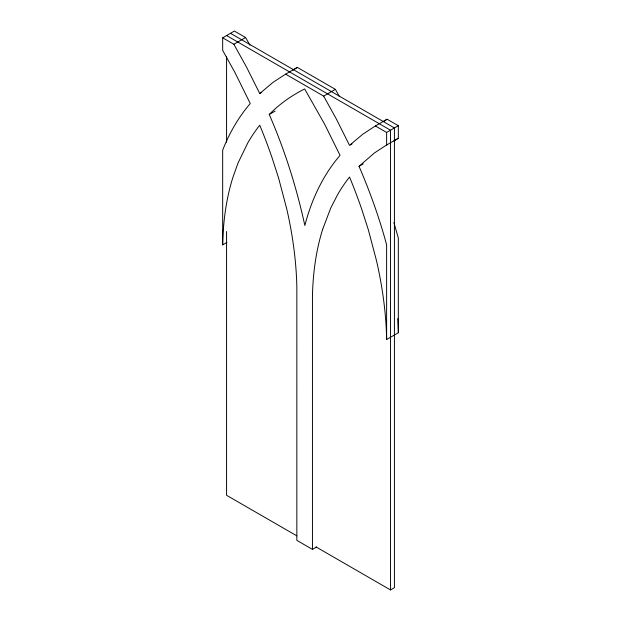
<?xml version="1.0" encoding="UTF-8"?>
<svg xmlns="http://www.w3.org/2000/svg" width="621" height="621" viewBox="0 0 621 621"><rect width="100%" height="100%" fill="white"/><g stroke="black" fill="none" stroke-linecap="round" stroke-linejoin="round"><path stroke-width="0.93" d="M322.54 229.615L330.752 207.996L337.529 194.808A352.254 203.377 60 0 1 349.538 177.055A352.254 203.377 60 0 1 361.538 208.672L368.315 229.677L376.528 260.789A331.249 191.245 60 0 1 386.635 339.532M226.859 242.454L222.675 244.868L222.675 150.15C229.273 133.267 238.402 117.276 250.263 103.521L234.878 72.401L222.675 50.386L222.675 37.811L233.876 44.277L246.607 67.262L259.757 93.546L272.906 82.446L285.07 74.473L297.35 67.402L335.363 89.346L339.26 96.224M269.242 114.481C279.481 104.017 291.598 95.533 304.647 88.943L324.659 124.231L340.044 155.359C322.757 175.386 311.424 200.009 304.857 225.501C296.527 187.472 284.822 150.173 269.242 114.481L275.103 111.097M393.9 222.574L398.325 238.037L398.325 332.755L386.619 339.516L386.619 244.798C379.384 218.002 370.023 191.788 359.023 166.312L374.409 152.96L385.913 145.423L398.325 138.273L398.325 125.698L387.124 119.232L383.467 121.46M292.91 70.103L297.35 67.402M393.962 140.92L398.325 138.273M222.675 37.811L234.381 31.05L245.582 37.516L249.96 45.232M233.876 44.277L245.582 37.516M259.757 93.546L261.425 92.576M285.637 74.163L323.65 96.108L335.363 89.346M323.65 96.108L336.388 119.092L349.538 145.376L362.687 134.283L374.851 126.304L387.124 119.232M350.368 144.895L352.045 143.925M375.418 125.993L386.619 132.459L398.325 125.698M359.023 166.312L363.207 163.897M222.66 244.86A331.249 191.245 60 0 1 232.774 177.792L237.975 163.129L247.748 142.977A352.254 203.377 60 0 1 259.757 125.225A352.254 203.377 60 0 1 271.765 156.841L278.534 177.847L286.755 208.951A331.249 191.245 60 0 1 296.854 287.694L296.838 540.371L312.448 549.391L316.632 546.977M316.081 546.969L390.524 589.95L394.42 587.699L394.42 127.957L230.476 33.309M226.58 35.552L390.524 130.208L390.524 589.95M296.846 535.861L226.58 495.302L226.58 231.478M386.619 132.459L386.619 145.035M312.448 549.391L312.448 296.698A331.249 191.245 60 0 1 322.555 229.63M226.58 56.891L226.58 142.248M397.774 318.62A331.249 191.245 60 0 1 398.34 332.771"/></g></svg>
